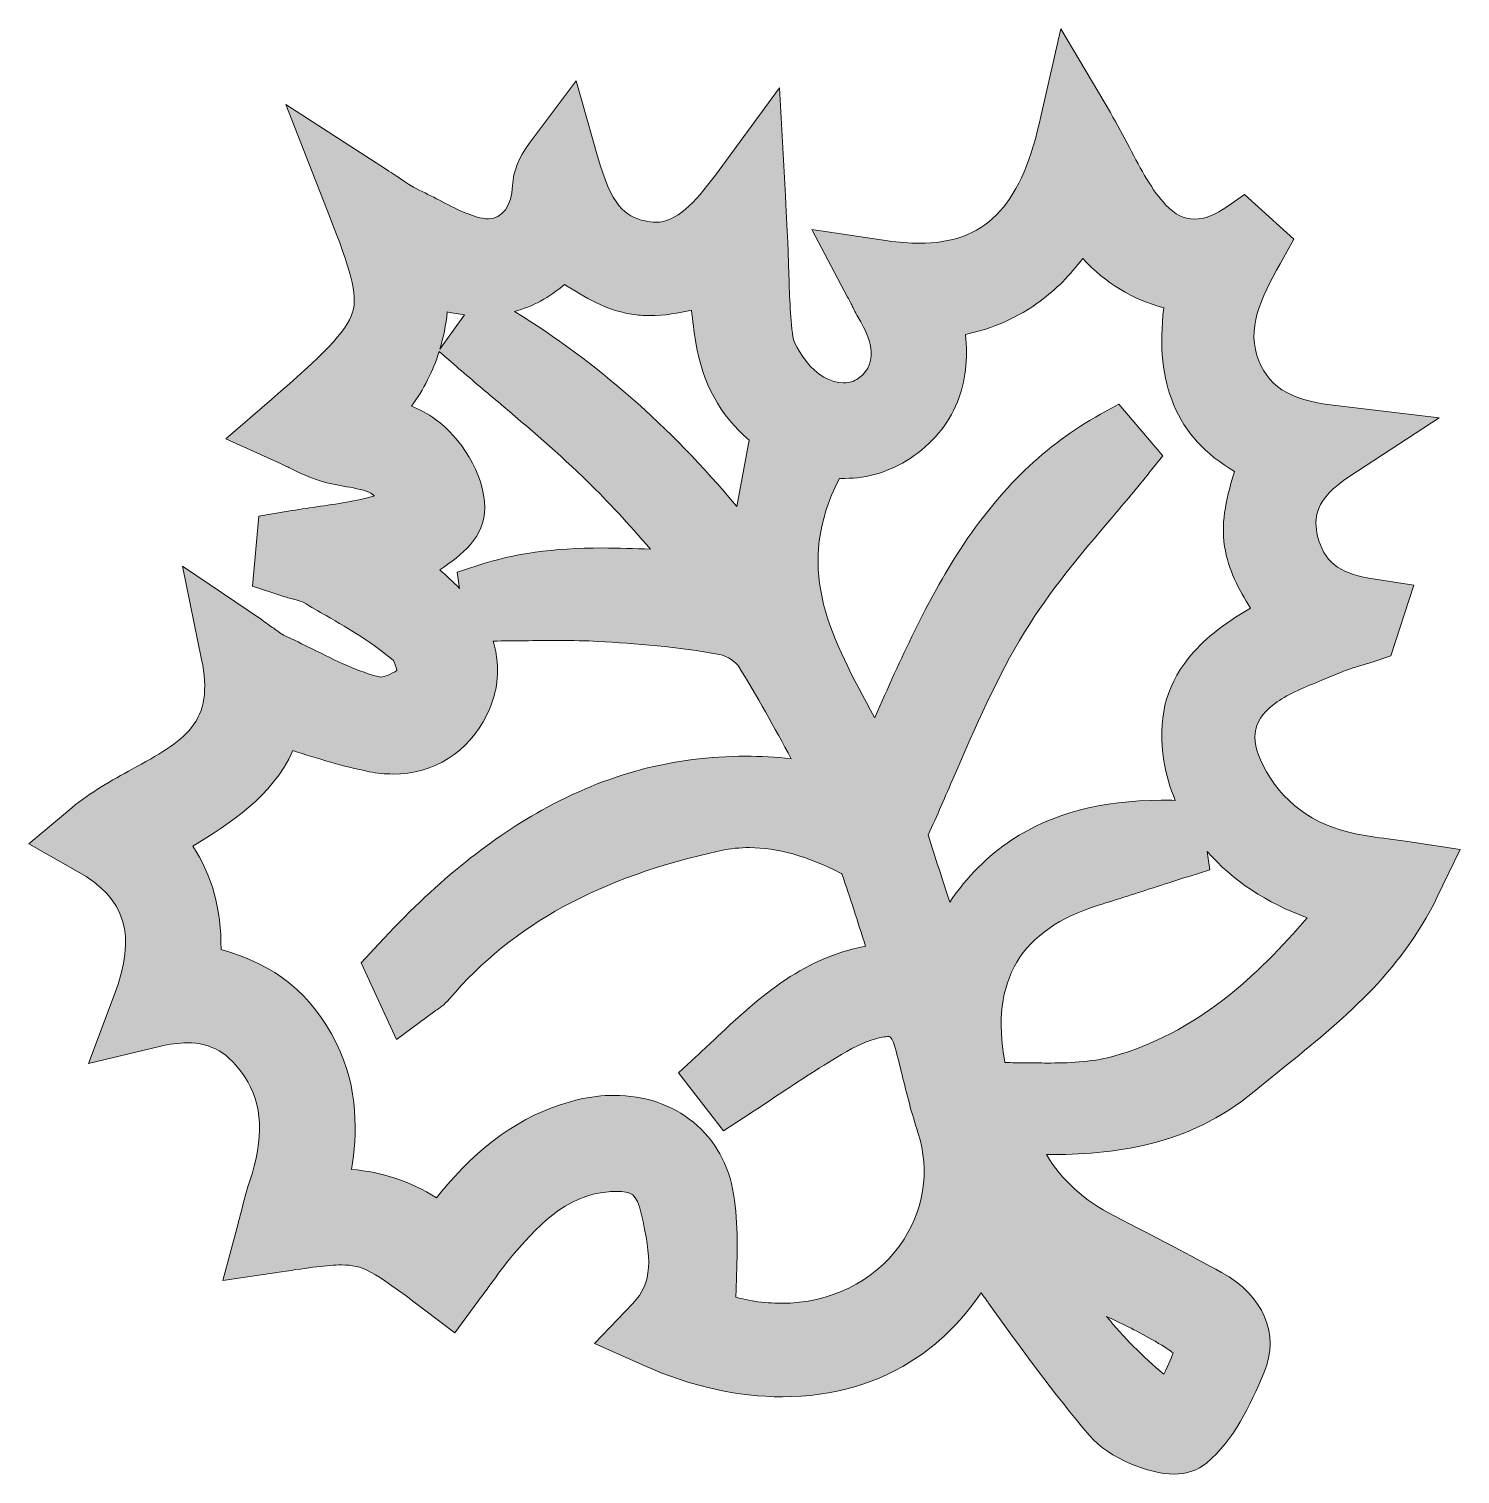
# Model space of a CAD drawing. Header units: inches. Extents: x 792 to 7891, y -1159 to 2748.
# Drawn here: x 4988 to 6095, y -1159 to -41 of the extents above; entities that cross this region are included whole.
import ezdxf

# ---------------------------------------------------------------- set-up
doc = ezdxf.new("R2010")
doc.units = ezdxf.units.IN
doc.header["$MEASUREMENT"] = 0
doc.layers.add('Layer 1', color=7, linetype='Continuous')

# ---------------------------------------------------------------- blocks, each defined once
blk = doc.blocks.new('block 6')
at = {"layer": 'Layer 1', "lineweight": 0}
for points, knots in [([(6054.3, -669.7), (6048.9, -668.9), (6043.9, -668.2), (6039, -667.6), (6029.7, -666.3), (6021.5, -665.1), (6013.8, -663.6), (5980.6, -656.8), (5956.5, -638.9), (5942.1, -610.4), (5931.4, -589), (5934.7, -574.5), (5953.1, -561.7), (5962.6, -555.1), (5974.8, -550.2), (5987.8, -544.9), (5992.7, -542.9), (5997.8, -540.9), (6002.8, -538.7), (6007.1, -536.8), (6012.2, -535.3), (6017.7, -533.6), (6020.6, -532.8), (6023.5, -531.9), (6026.6, -530.9), (6026.6, -530.9), (6041, -526.1), (6041, -526.1), (6041, -526.1), (6058.9, -471.4), (6058.9, -471.4), (6058.9, -471.4), (6024.1, -465.9), (6024.1, -465.9), (6000.9, -462.3), (5989.1, -452.6), (5984.5, -433.6), (5981.2, -420.1), (5982, -405.2), (6009.3, -387.3), (6009.3, -387.3), (6078.3, -342.1), (6078.3, -342.1), (6078.3, -342.1), (5996.4, -332.4), (5996.4, -332.4), (5962.1, -328.3), (5945, -317.2), (5937.6, -293.9), (5929.7, -269), (5943, -245.3), (5958.4, -217.9), (5958.4, -217.9), (5966.2, -204), (5966.2, -204), (5966.2, -204), (5928, -169.5), (5928, -169.5), (5928, -169.5), (5915, -178.6), (5915, -178.6), (5905.7, -185.2), (5897, -188.5), (5889.3, -188.5), (5881.3, -188.5), (5874.3, -185), (5867.2, -177.6), (5856.5, -166.4), (5848, -150.2), (5839, -133.1), (5834.4, -124.4), (5829.7, -115.3), (5824.3, -106.2), (5824.3, -106.2), (5786, -41.5), (5786, -41.5), (5786, -41.5), (5769.2, -114.8), (5769.2, -114.8), (5754.5, -179.5), (5726.7, -207.2), (5676.6, -207.2), (5669, -207.2), (5660.8, -206.5), (5652.2, -205.2), (5652.2, -205.2), (5593.5, -196.4), (5593.5, -196.4), (5593.5, -196.4), (5621.2, -248.9), (5621.2, -248.9), (5622.8, -251.8), (5624.1, -254.3), (5625.2, -256.6), (5627.5, -261.1), (5629.2, -264.4), (5631.4, -268), (5636.7, -276.9), (5647.2, -298.9), (5629.7, -311.5), (5626.4, -313.9), (5622.4, -315.1), (5618.1, -315.1), (5608, -315.1), (5597.2, -308.8), (5589.1, -298.3), (5580.5, -287), (5579.1, -281.1), (5578.9, -279.6), (5576.8, -263.3), (5576.2, -245.7), (5575.7, -228.6), (5575.7, -228.6), (5575.7, -228.5), (5575.7, -228.5), (5575.5, -221), (5575.3, -213.2), (5574.9, -205.4), (5574.6, -199.6), (5574.3, -193.6), (5573.9, -186.1), (5573.9, -186.1), (5573.9, -185.8), (5573.9, -185.8), (5573.7, -181.5), (5573.4, -176.6), (5573.1, -170.6), (5573.1, -170.6), (5568.6, -87.1), (5568.6, -87.1), (5568.6, -87.1), (5519, -154.4), (5519, -154.4), (5502.8, -176.3), (5488.8, -190.9), (5472.9, -190.9), (5470.4, -190.9), (5467.6, -190.5), (5464.6, -189.9), (5448.8, -186.6), (5438.7, -177.9), (5427.9, -139.9), (5427.9, -139.9), (5411.4, -81.7), (5411.4, -81.7), (5411.4, -81.7), (5375.1, -130.1), (5375.1, -130.1), (5366.8, -141.1), (5362.8, -151.4), (5362.3, -162.5), (5361.6, -178.1), (5354.3, -188.3), (5343.6, -188.3), (5342.7, -188.3), (5341.8, -188.2), (5340.9, -188.1), (5330.6, -186.8), (5318.5, -180.5), (5305.7, -173.9), (5299.9, -170.9), (5293.9, -167.8), (5287.7, -164.9), (5285.2, -163.8), (5281.6, -161.4), (5277, -158.2), (5273.6, -155.9), (5269.8, -153.3), (5264.9, -150.2), (5264.9, -150.2), (5186.9, -100), (5186.9, -100), (5186.9, -100), (5220.8, -186.3), (5220.8, -186.3), (5236.5, -226.5), (5242.8, -246.7), (5238.6, -260.5), (5234, -275.6), (5214.8, -294.2), (5176.1, -327.7), (5176.1, -327.7), (5140.7, -358.4), (5140.7, -358.4), (5140.7, -358.4), (5183.4, -377.7), (5183.4, -377.7), (5186.1, -378.9), (5188.8, -380.3), (5191.4, -381.5), (5198.2, -384.9), (5205.2, -388.3), (5213.5, -390.8), (5220.6, -392.9), (5227.3, -394.1), (5233.8, -395.3), (5241.1, -396.6), (5248.8, -398), (5252.7, -400.3), (5253.5, -400.8), (5254.5, -401.5), (5255.5, -402.4), (5241.6, -406.4), (5226.6, -408.6), (5210.7, -410.9), (5203.6, -411.9), (5196.2, -413), (5188.9, -414.3), (5188.9, -414.3), (5166.1, -418.1), (5166.1, -418.1), (5166.1, -418.1), (5161.3, -472.3), (5161.3, -472.3), (5161.3, -472.3), (5183.9, -479.7), (5183.9, -479.7), (5187.1, -480.8), (5190.2, -481.6), (5192.9, -482.3), (5195.4, -483), (5199.4, -484), (5200.5, -484.6), (5206.4, -488.2), (5212.4, -491.7), (5218.2, -495), (5236.5, -505.7), (5255.4, -516.7), (5270.1, -529.7), (5270.9, -531.1), (5272, -534.4), (5272.8, -537.3), (5268.6, -540.1), (5263.1, -542.3), (5260.4, -542.6), (5243.3, -538.6), (5225.8, -529.9), (5207.3, -520.7), (5200.2, -517.2), (5192.8, -513.5), (5185.3, -510), (5183.8, -509.3), (5180.9, -507.3), (5177.6, -504.8), (5174.9, -502.9), (5171.9, -500.7), (5168.2, -498.1), (5168.2, -498.1), (5107.2, -456.8), (5107.2, -456.8), (5107.2, -456.8), (5121.9, -528.9), (5121.9, -528.9), (5126.7, -552.4), (5124.3, -568.6), (5114.2, -581.4), (5104.4, -593.8), (5087.7, -603), (5068.3, -613.7), (5052.4, -622.4), (5036, -631.4), (5021.5, -643.6), (5021.5, -643.6), (4988.4, -671.5), (4988.4, -671.5), (4988.4, -671.5), (5026.1, -692.7), (5026.1, -692.7), (5063.6, -713.8), (5071.8, -741.5), (5054.3, -788.3), (5054.3, -788.3), (5034.6, -841.1), (5034.6, -841.1), (5034.6, -841.1), (5089.4, -828), (5089.4, -828), (5097.1, -826.2), (5104.2, -825.2), (5110.7, -825.2), (5129.6, -825.2), (5143.2, -833.2), (5155, -851.2), (5169.2, -872.8), (5170.5, -898.7), (5158.9, -932.7), (5156.3, -940.2), (5154.6, -947.3), (5152.7, -954.9), (5151.9, -958.1), (5151, -961.4), (5150.1, -964.8), (5150.1, -964.8), (5138.3, -1009), (5138.3, -1009), (5138.3, -1009), (5183.6, -1002.2), (5183.6, -1002.2), (5204.7, -999), (5219.3, -996.9), (5230.1, -996.9), (5246.4, -996.9), (5253.5, -1000.8), (5293.4, -1031), (5293.4, -1031), (5317.5, -1049.3), (5317.5, -1049.3), (5317.5, -1049.3), (5335.5, -1025.1), (5335.5, -1025.1), (5338.2, -1021.4), (5340.9, -1017.8), (5343.5, -1014.3), (5348.7, -1007), (5354.2, -999.5), (5359.7, -992.8), (5380.3, -967.7), (5403.3, -942.9), (5436.4, -940.3), (5438.4, -940.1), (5440.3, -940), (5442.1, -940), (5454.5, -940), (5458, -941.7), (5461.6, -957), (5469.8, -992.1), (5470.8, -1010.5), (5455.1, -1026.7), (5455.1, -1026.7), (5425.5, -1057.5), (5425.5, -1057.5), (5425.5, -1057.5), (5464.5, -1074.9), (5464.5, -1074.9), (5499.6, -1090.6), (5536.3, -1098.8), (5570.8, -1098.8), (5610.1, -1098.8), (5645.3, -1088.5), (5675.3, -1068.2), (5694.2, -1055.3), (5710.7, -1038.6), (5724.4, -1018.4), (5726.3, -1021), (5730.1, -1026.4), (5730.1, -1026.4), (5754.7, -1060.6), (5780.2, -1096), (5808.3, -1128.9), (5823.2, -1146.4), (5854.5, -1158.6), (5873.3, -1158.5), (5883.3, -1158.5), (5891.8, -1155.7), (5898.6, -1150), (5920, -1132), (5931.9, -1106.5), (5943.2, -1079.7), (5955.4, -1050.6), (5942.5, -1020.4), (5910.2, -1002.7), (5886.3, -989.6), (5859.9, -975.7), (5827.2, -959), (5804.1, -947.1), (5786.8, -931.5), (5774.8, -911.6), (5774.8, -911.6), (5775.5, -911.6), (5775.5, -911.6), (5825.6, -911.6), (5883.7, -905.8), (5935.5, -862.8), (5942.7, -856.8), (5950.3, -850.7), (5957.5, -844.9), (5957.5, -844.9), (5957.6, -844.8), (5957.6, -844.8), (6002.2, -808.8), (6048.3, -771.7), (6076.9, -712.4), (6076.9, -712.4), (6094.6, -675.8), (6094.6, -675.8), (6094.6, -675.8), (6054.3, -669.7), (6054.3, -669.7)], [0, 0, 0, 0, 1, 1, 1, 2, 2, 2, 3, 3, 3, 4, 4, 4, 5, 5, 5, 6, 6, 6, 7, 7, 7, 8, 8, 8, 9, 9, 9, 10, 10, 10, 11, 11, 11, 12, 12, 12, 13, 13, 13, 14, 14, 14, 15, 15, 15, 16, 16, 16, 17, 17, 17, 18, 18, 18, 19, 19, 19, 20, 20, 20, 21, 21, 21, 22, 22, 22, 23, 23, 23, 24, 24, 24, 25, 25, 25, 26, 26, 26, 27, 27, 27, 28, 28, 28, 29, 29, 29, 30, 30, 30, 31, 31, 31, 32, 32, 32, 33, 33, 33, 34, 34, 34, 35, 35, 35, 36, 36, 36, 37, 37, 37, 38, 38, 38, 39, 39, 39, 40, 40, 40, 41, 41, 41, 42, 42, 42, 43, 43, 43, 44, 44, 44, 45, 45, 45, 46, 46, 46, 47, 47, 47, 48, 48, 48, 49, 49, 49, 50, 50, 50, 51, 51, 51, 52, 52, 52, 53, 53, 53, 54, 54, 54, 55, 55, 55, 56, 56, 56, 57, 57, 57, 58, 58, 58, 59, 59, 59, 60, 60, 60, 61, 61, 61, 62, 62, 62, 63, 63, 63, 64, 64, 64, 65, 65, 65, 66, 66, 66, 67, 67, 67, 68, 68, 68, 69, 69, 69, 70, 70, 70, 71, 71, 71, 72, 72, 72, 73, 73, 73, 74, 74, 74, 75, 75, 75, 76, 76, 76, 77, 77, 77, 78, 78, 78, 79, 79, 79, 80, 80, 80, 81, 81, 81, 82, 82, 82, 83, 83, 83, 84, 84, 84, 85, 85, 85, 86, 86, 86, 87, 87, 87, 88, 88, 88, 89, 89, 89, 90, 90, 90, 91, 91, 91, 92, 92, 92, 93, 93, 93, 94, 94, 94, 95, 95, 95, 96, 96, 96, 97, 97, 97, 98, 98, 98, 99, 99, 99, 100, 100, 100, 101, 101, 101, 102, 102, 102, 103, 103, 103, 104, 104, 104, 105, 105, 105, 106, 106, 106, 107, 107, 107, 108, 108, 108, 109, 109, 109, 110, 110, 110, 111, 111, 111, 112, 112, 112, 113, 113, 113, 114, 114, 114, 115, 115, 115, 116, 116, 116, 117, 117, 117, 118, 118, 118, 119, 119, 119, 120, 120, 120, 121, 121, 121, 122, 122, 122, 123, 123, 123, 124, 124, 124, 125, 125, 125, 126, 126, 126, 127, 127, 127, 128, 128, 128, 129, 129, 129, 129]), ([(5703.2, -619.7), (5719.7, -581.7), (5736.7, -542.4), (5758, -507.7), (5777.2, -476.2), (5801.6, -447.4), (5825.3, -419.5), (5835.6, -407.3), (5845.3, -395.8), (5854.6, -384.2), (5854.6, -384.2), (5864.8, -371.4), (5864.8, -371.4), (5864.8, -371.4), (5830.9, -331.4), (5830.9, -331.4), (5830.9, -331.4), (5816.6, -339.3), (5816.6, -339.3), (5774.4, -362.6), (5739, -396.7), (5708.4, -443.6), (5682.2, -483.7), (5662, -529.2), (5642.4, -573.2), (5642.3, -573.4), (5642.2, -573.6), (5642.1, -573.8), (5608.1, -511.4), (5581.2, -462.1), (5611.5, -395.8), (5611.5, -395.8), (5614.8, -388.8), (5614.8, -388.8), (5616.2, -388.9), (5617.6, -388.9), (5619, -388.9), (5636.8, -388.9), (5653.7, -383.7), (5669.5, -373.4), (5686.5, -362.2), (5698.8, -347.5), (5706, -329.8), (5712.3, -314.2), (5714.4, -296.6), (5712.3, -277.6), (5733.6, -273.1), (5753, -264.5), (5770, -251.9), (5782.3, -242.8), (5793.2, -231.9), (5802.9, -218.9), (5820.6, -238), (5841.5, -250.7), (5865.5, -257), (5862.1, -287.3), (5864.6, -311.3), (5873.2, -331.9), (5882.2, -353.4), (5897.6, -370.3), (5920.3, -383.5), (5914.7, -401.8), (5909.4, -420.8), (5912.6, -441.5), (5915.4, -459.8), (5923.7, -474.9), (5932.7, -489.2), (5910.8, -501.8), (5895.3, -514.3), (5884.4, -528.2), (5866.6, -550.6), (5860.7, -575.7), (5865.7, -607.3), (5867.4, -617.9), (5870.4, -628.1), (5874.4, -637.8), (5870.8, -637.7), (5867.1, -637.7), (5863.5, -637.7), (5817.7, -637.7), (5778.9, -648), (5748, -668.4), (5729.4, -680.7), (5713.4, -696.8), (5700.1, -716.5), (5694.7, -700), (5689, -682.1), (5683.5, -664.4), (5690.3, -649.6), (5696.9, -634.4), (5703.2, -619.7)], [0, 0, 0, 0, 1, 1, 1, 2, 2, 2, 3, 3, 3, 4, 4, 4, 5, 5, 5, 6, 6, 6, 7, 7, 7, 8, 8, 8, 9, 9, 9, 10, 10, 10, 11, 11, 11, 12, 12, 12, 13, 13, 13, 14, 14, 14, 15, 15, 15, 16, 16, 16, 17, 17, 17, 18, 18, 18, 19, 19, 19, 20, 20, 20, 21, 21, 21, 22, 22, 22, 23, 23, 23, 24, 24, 24, 25, 25, 25, 26, 26, 26, 27, 27, 27, 28, 28, 28, 29, 29, 29, 30, 30, 30, 30]), ([(5535.7, -410.7), (5483.3, -348.2), (5426.8, -298.6), (5363.7, -259.9), (5377.8, -256.1), (5390.7, -249.1), (5402.4, -238.9), (5418, -248.9), (5434.3, -258.9), (5454.4, -262), (5458.8, -262.7), (5463.5, -263.1), (5468.3, -263.1), (5479.7, -263.1), (5490.7, -261.1), (5500.6, -258.8), (5501.4, -266.7), (5502.5, -275.4), (5503.9, -284.1), (5508.9, -315.1), (5522.8, -340.3), (5545.1, -359.3), (5545.1, -359.3), (5535.7, -410.7), (5535.7, -410.7)], [0, 0, 0, 0, 1, 1, 1, 2, 2, 2, 3, 3, 3, 4, 4, 4, 5, 5, 5, 6, 6, 6, 7, 7, 7, 8, 8, 8, 8]), ([(5306, -289.1), (5308.8, -279.9), (5310.7, -270.3), (5311.8, -260.2), (5316.3, -261.2), (5320.8, -262), (5325.2, -262.5), (5325.2, -262.5), (5306, -289.1), (5306, -289.1)], [0, 0, 0, 0, 1, 1, 1, 2, 2, 2, 3, 3, 3, 3]), ([(5318.8, -302.4), (5329.5, -311.6), (5340.4, -320.9), (5351, -329.8), (5374.5, -349.7), (5398.7, -370.2), (5420.6, -391.7), (5436, -406.7), (5451.8, -423.8), (5468.8, -443.6), (5456.5, -443.1), (5444.1, -442.7), (5431.6, -442.7), (5393.2, -442.7), (5363.6, -446.9), (5335.5, -456.2), (5335.5, -456.2), (5319.3, -461.5), (5319.3, -461.5), (5319.3, -461.5), (5321.3, -474), (5321.3, -474), (5316.2, -468.8), (5311, -464), (5306, -459.7), (5322.8, -448.4), (5340.9, -434.2), (5340.8, -411.7), (5340.6, -384.8), (5321.5, -356.9), (5302.8, -343.3), (5296.6, -338.8), (5290.1, -335.5), (5284.1, -333), (5293.6, -320.2), (5300.7, -306.1), (5305.5, -290.8), (5305.5, -290.8), (5318.8, -302.4), (5318.8, -302.4)], [0, 0, 0, 0, 1, 1, 1, 2, 2, 2, 3, 3, 3, 4, 4, 4, 5, 5, 5, 6, 6, 6, 7, 7, 7, 8, 8, 8, 9, 9, 9, 10, 10, 10, 11, 11, 11, 12, 12, 12, 13, 13, 13, 13]), ([(5533.1, -942.3), (5529.5, -919.6), (5518.7, -900.4), (5502, -886.6), (5485.4, -873), (5464.3, -865.8), (5440.8, -865.8), (5431.6, -865.8), (5422.3, -866.9), (5413, -869.1), (5375.3, -878.1), (5342.2, -899.6), (5311.8, -934.9), (5308.9, -938.3), (5306.1, -941.6), (5303.5, -944.9), (5283.2, -932.3), (5261.5, -925.1), (5237.7, -923), (5242.1, -896.4), (5243.6, -860.8), (5225.9, -825.1), (5207.4, -787.8), (5178.3, -764.2), (5136.9, -753.1), (5137.2, -721.7), (5129.9, -695.4), (5115, -673.2), (5115, -673.2), (5115.1, -673.2), (5115.1, -673.2), (5143.9, -655.3), (5176.2, -635.3), (5192.5, -599.3), (5211.4, -605.4), (5231, -611.5), (5251.5, -615.6), (5257.6, -616.8), (5263.7, -617.4), (5269.7, -617.4), (5301.4, -617.4), (5327.9, -600.7), (5342.4, -571.7), (5346.9, -562.7), (5351.9, -548.2), (5350.4, -530.8), (5349.9, -525.3), (5348.9, -520), (5347.2, -514.6), (5355.4, -514.6), (5363.5, -514.5), (5371.4, -514.4), (5379.9, -514.3), (5388.6, -514.2), (5397.1, -514.2), (5409.2, -514.2), (5419.1, -514.4), (5428.2, -514.9), (5456.8, -516.6), (5490.3, -519), (5522.1, -525), (5528.2, -526.1), (5535.4, -531.6), (5536.9, -534), (5551.1, -557.1), (5564.6, -581.5), (5577.6, -605.6), (5565.7, -604.3), (5553.9, -603.7), (5542.4, -603.7), (5486.8, -603.7), (5435.3, -617.3), (5384.9, -645.4), (5342.6, -668.9), (5301.4, -702.7), (5258.9, -748.6), (5258.9, -748.6), (5245.3, -763.3), (5245.3, -763.3), (5245.3, -763.3), (5272.6, -822.6), (5272.6, -822.6), (5272.6, -822.6), (5302.1, -800.7), (5302.1, -800.7), (5302.3, -800.6), (5302.8, -800.3), (5302.8, -800.3), (5305.3, -798.6), (5309.5, -795.9), (5313.4, -791.3), (5362.7, -733.4), (5429.5, -697), (5523.4, -676.6), (5530.6, -675), (5538, -674.3), (5545.4, -674.3), (5566.7, -674.3), (5589.9, -680.8), (5616.3, -694.2), (5616.4, -694.3), (5616.6, -694.4), (5616.8, -694.6), (5623.1, -712.8), (5629, -731.3), (5635, -750.5), (5584.5, -760.1), (5550.5, -792.2), (5517.5, -823.3), (5513.1, -827.5), (5508.5, -831.8), (5504, -835.9), (5504, -835.9), (5490.5, -848.3), (5490.5, -848.3), (5490.5, -848.3), (5525.3, -893.2), (5525.3, -893.2), (5525.3, -893.2), (5540.7, -883.1), (5540.7, -883.1), (5548.1, -878.3), (5555.5, -873.4), (5562.7, -868.7), (5562.7, -868.7), (5563, -868.4), (5563, -868.4), (5580.4, -856.9), (5598.5, -845), (5616.4, -834.2), (5627.4, -827.6), (5637.5, -823.2), (5646.4, -821.1), (5648.5, -820.7), (5650.4, -820.4), (5651.9, -820.4), (5653.2, -820.4), (5653.8, -820.4), (5654, -820.6), (5654.2, -820.7), (5656.2, -822.2), (5657.9, -829), (5659.8, -835.9), (5661.6, -843), (5663.3, -849.9), (5666.9, -864.5), (5670.6, -879.5), (5675.5, -894.6), (5685.2, -924.2), (5680.1, -956), (5661.5, -981.8), (5640.9, -1010.2), (5607.6, -1026.5), (5570, -1026.5), (5563.2, -1026.5), (5556.3, -1026), (5549.3, -1024.9), (5544.6, -1024.2), (5539.7, -1023.1), (5534.8, -1021.9), (5534.9, -1019), (5535, -1016.1), (5535.1, -1013.3), (5536, -989), (5536.8, -966), (5533.1, -942.3)], [0, 0, 0, 0, 1, 1, 1, 2, 2, 2, 3, 3, 3, 4, 4, 4, 5, 5, 5, 6, 6, 6, 7, 7, 7, 8, 8, 8, 9, 9, 9, 10, 10, 10, 11, 11, 11, 12, 12, 12, 13, 13, 13, 14, 14, 14, 15, 15, 15, 16, 16, 16, 17, 17, 17, 18, 18, 18, 19, 19, 19, 20, 20, 20, 21, 21, 21, 22, 22, 22, 23, 23, 23, 24, 24, 24, 25, 25, 25, 26, 26, 26, 27, 27, 27, 28, 28, 28, 29, 29, 29, 30, 30, 30, 31, 31, 31, 32, 32, 32, 33, 33, 33, 34, 34, 34, 35, 35, 35, 36, 36, 36, 37, 37, 37, 38, 38, 38, 39, 39, 39, 40, 40, 40, 41, 41, 41, 42, 42, 42, 43, 43, 43, 44, 44, 44, 45, 45, 45, 46, 46, 46, 47, 47, 47, 48, 48, 48, 49, 49, 49, 50, 50, 50, 51, 51, 51, 52, 52, 52, 53, 53, 53, 54, 54, 54, 55, 55, 55, 55]), ([(5815.2, -718.8), (5830, -714.2), (5844.8, -709.4), (5860.5, -704.4), (5860.5, -704.4), (5860.8, -704.3), (5860.8, -704.3), (5868.6, -701.8), (5876.6, -699.2), (5885.1, -696.5), (5885.1, -696.5), (5901.1, -691.4), (5901.1, -691.4), (5901.1, -691.4), (5899.2, -677.3), (5899.2, -677.3), (5918.5, -699.5), (5945, -717.3), (5976.5, -728.5), (5938.4, -772.9), (5890.7, -818.1), (5825.1, -836), (5809.4, -840.2), (5791.2, -840.8), (5775.4, -840.8), (5770, -840.8), (5764.4, -840.7), (5759, -840.7), (5759, -840.7), (5758.9, -840.7), (5758.9, -840.7), (5753.7, -840.6), (5748.2, -840.5), (5742.9, -840.5), (5742.8, -840.3), (5742.8, -840.1), (5742.7, -839.9), (5731.2, -777), (5755, -737.4), (5815.2, -718.8)], [0, 0, 0, 0, 1, 1, 1, 2, 2, 2, 3, 3, 3, 4, 4, 4, 5, 5, 5, 6, 6, 6, 7, 7, 7, 8, 8, 8, 9, 9, 9, 10, 10, 10, 11, 11, 11, 12, 12, 12, 13, 13, 13, 13]), ([(5821.3, -1036.7), (5822, -1037), (5822.8, -1037.3), (5823.5, -1037.7), (5834.2, -1042.5), (5845.7, -1048.5), (5858.8, -1055.9), (5866.7, -1060.3), (5870.7, -1063.2), (5872.7, -1064.9), (5871.9, -1067.5), (5870, -1072.5), (5865.5, -1081.4), (5849.2, -1067.6), (5834.4, -1052.6), (5821.3, -1036.7)], [0, 0, 0, 0, 1, 1, 1, 2, 2, 2, 3, 3, 3, 4, 4, 4, 5, 5, 5, 5])]:
    blk.add_open_spline(points, degree=3, knots=knots, dxfattribs=at)

msp = doc.modelspace()

# ---------------------------------------------------------------- hatches: boundary and pattern name
at = {"layer": 'Layer 1', "true_color": 0xcd7e2e}
h = msp.add_hatch(color=32, dxfattribs=at)
h.dxf.hatch_style = 2
edge = h.paths.add_edge_path()
edge.add_spline(control_points=[(6054.3, -669.7), (6048.9, -668.9), (6043.9, -668.2), (6039, -667.6), (6029.7, -666.3), (6021.5, -665.1), (6013.8, -663.6), (5980.6, -656.8), (5956.5, -638.9), (5942.1, -610.4), (5931.4, -589), (5934.7, -574.5), (5953.1, -561.7), (5962.6, -555.1), (5974.8, -550.2), (5987.8, -544.9), (5992.7, -542.9), (5997.8, -540.9), (6002.8, -538.7), (6007.1, -536.8), (6012.2, -535.3), (6017.7, -533.6), (6020.6, -532.8), (6023.5, -531.9), (6026.6, -530.9), (6026.6, -530.9), (6041, -526.1), (6041, -526.1), (6041, -526.1), (6058.9, -471.4), (6058.9, -471.4), (6058.9, -471.4), (6024.1, -465.9), (6024.1, -465.9), (6000.9, -462.3), (5989.1, -452.6), (5984.5, -433.6), (5981.2, -420.1), (5982, -405.2), (6009.3, -387.3), (6009.3, -387.3), (6078.3, -342.1), (6078.3, -342.1), (6078.3, -342.1), (5996.4, -332.4), (5996.4, -332.4), (5962.1, -328.3), (5945, -317.2), (5937.6, -293.9), (5929.7, -269), (5943, -245.3), (5958.4, -217.9), (5958.4, -217.9), (5966.2, -204), (5966.2, -204), (5966.2, -204), (5928, -169.5), (5928, -169.5), (5928, -169.5), (5915, -178.6), (5915, -178.6), (5905.7, -185.2), (5897, -188.5), (5889.3, -188.5), (5881.3, -188.5), (5874.3, -185), (5867.2, -177.6), (5856.5, -166.4), (5848, -150.2), (5839, -133.1), (5834.4, -124.4), (5829.7, -115.3), (5824.3, -106.2), (5824.3, -106.2), (5786, -41.5), (5786, -41.5), (5786, -41.5), (5769.2, -114.8), (5769.2, -114.8), (5754.5, -179.5), (5726.7, -207.2), (5676.6, -207.2), (5669, -207.2), (5660.8, -206.5), (5652.2, -205.2), (5652.2, -205.2), (5593.5, -196.4), (5593.5, -196.4), (5593.5, -196.4), (5621.2, -248.9), (5621.2, -248.9), (5622.8, -251.8), (5624.1, -254.3), (5625.2, -256.6), (5627.5, -261.1), (5629.2, -264.4), (5631.4, -268), (5636.7, -276.9), (5647.2, -298.9), (5629.7, -311.5), (5626.4, -313.9), (5622.4, -315.1), (5618.1, -315.1), (5608, -315.1), (5597.2, -308.8), (5589.1, -298.3), (5580.5, -287), (5579.1, -281.1), (5578.9, -279.6), (5576.8, -263.3), (5576.2, -245.7), (5575.7, -228.6), (5575.7, -228.6), (5575.7, -228.5), (5575.7, -228.5), (5575.5, -221), (5575.3, -213.2), (5574.9, -205.4), (5574.6, -199.6), (5574.3, -193.6), (5573.9, -186.1), (5573.9, -186.1), (5573.9, -185.8), (5573.9, -185.8), (5573.7, -181.5), (5573.4, -176.6), (5573.1, -170.6), (5573.1, -170.6), (5568.6, -87.1), (5568.6, -87.1), (5568.6, -87.1), (5519, -154.4), (5519, -154.4), (5502.8, -176.3), (5488.8, -190.9), (5472.9, -190.9), (5470.4, -190.9), (5467.6, -190.5), (5464.6, -189.9), (5448.8, -186.6), (5438.7, -177.9), (5427.9, -139.9), (5427.9, -139.9), (5411.4, -81.7), (5411.4, -81.7), (5411.4, -81.7), (5375.1, -130.1), (5375.1, -130.1), (5366.8, -141.1), (5362.8, -151.4), (5362.3, -162.5), (5361.6, -178.1), (5354.3, -188.3), (5343.6, -188.3), (5342.7, -188.3), (5341.8, -188.2), (5340.9, -188.1), (5330.6, -186.8), (5318.5, -180.5), (5305.7, -173.9), (5299.9, -170.9), (5293.9, -167.8), (5287.7, -164.9), (5285.2, -163.8), (5281.6, -161.4), (5277, -158.2), (5273.6, -155.9), (5269.8, -153.3), (5264.9, -150.2), (5264.9, -150.2), (5186.9, -100), (5186.9, -100), (5186.9, -100), (5220.8, -186.3), (5220.8, -186.3), (5236.5, -226.5), (5242.8, -246.7), (5238.6, -260.5), (5234, -275.6), (5214.8, -294.2), (5176.1, -327.7), (5176.1, -327.7), (5140.7, -358.4), (5140.7, -358.4), (5140.7, -358.4), (5183.4, -377.7), (5183.4, -377.7), (5186.1, -378.9), (5188.8, -380.3), (5191.4, -381.5), (5198.2, -384.9), (5205.2, -388.3), (5213.5, -390.8), (5220.6, -392.9), (5227.3, -394.1), (5233.8, -395.3), (5241.1, -396.6), (5248.8, -398), (5252.7, -400.3), (5253.5, -400.8), (5254.5, -401.5), (5255.5, -402.4), (5241.6, -406.4), (5226.6, -408.6), (5210.7, -410.9), (5203.6, -411.9), (5196.2, -413), (5188.9, -414.3), (5188.9, -414.3), (5166.1, -418.1), (5166.1, -418.1), (5166.1, -418.1), (5161.3, -472.3), (5161.3, -472.3), (5161.3, -472.3), (5183.9, -479.7), (5183.9, -479.7), (5187.1, -480.8), (5190.2, -481.6), (5192.9, -482.3), (5195.4, -483), (5199.4, -484), (5200.5, -484.6), (5206.4, -488.2), (5212.4, -491.7), (5218.2, -495), (5236.5, -505.7), (5255.4, -516.7), (5270.1, -529.7), (5270.9, -531.1), (5272, -534.4), (5272.8, -537.3), (5268.6, -540.1), (5263.1, -542.3), (5260.4, -542.6), (5243.3, -538.6), (5225.8, -529.9), (5207.3, -520.7), (5200.2, -517.2), (5192.8, -513.5), (5185.3, -510), (5183.8, -509.3), (5180.9, -507.3), (5177.6, -504.8), (5174.9, -502.9), (5171.9, -500.7), (5168.2, -498.1), (5168.2, -498.1), (5107.2, -456.8), (5107.2, -456.8), (5107.2, -456.8), (5121.9, -528.9), (5121.9, -528.9), (5126.7, -552.4), (5124.3, -568.6), (5114.2, -581.4), (5104.4, -593.8), (5087.7, -603), (5068.3, -613.7), (5052.4, -622.4), (5036, -631.4), (5021.5, -643.6), (5021.5, -643.6), (4988.4, -671.5), (4988.4, -671.5), (4988.4, -671.5), (5026.1, -692.7), (5026.1, -692.7), (5063.6, -713.8), (5071.8, -741.5), (5054.3, -788.3), (5054.3, -788.3), (5034.6, -841.1), (5034.6, -841.1), (5034.6, -841.1), (5089.4, -828), (5089.4, -828), (5097.1, -826.2), (5104.2, -825.2), (5110.7, -825.2), (5129.6, -825.2), (5143.2, -833.2), (5155, -851.2), (5169.2, -872.8), (5170.5, -898.7), (5158.9, -932.7), (5156.3, -940.2), (5154.6, -947.3), (5152.7, -954.9), (5151.9, -958.1), (5151, -961.4), (5150.1, -964.8), (5150.1, -964.8), (5138.3, -1009), (5138.3, -1009), (5138.3, -1009), (5183.6, -1002.2), (5183.6, -1002.2), (5204.7, -999), (5219.3, -996.9), (5230.1, -996.9), (5246.4, -996.9), (5253.5, -1000.8), (5293.4, -1031), (5293.4, -1031), (5317.5, -1049.3), (5317.5, -1049.3), (5317.5, -1049.3), (5335.5, -1025.1), (5335.5, -1025.1), (5338.2, -1021.4), (5340.9, -1017.8), (5343.5, -1014.3), (5348.7, -1007), (5354.2, -999.5), (5359.7, -992.8), (5380.3, -967.7), (5403.3, -942.9), (5436.4, -940.3), (5438.4, -940.1), (5440.3, -940), (5442.1, -940), (5454.5, -940), (5458, -941.7), (5461.6, -957), (5469.8, -992.1), (5470.8, -1010.5), (5455.1, -1026.7), (5455.1, -1026.7), (5425.5, -1057.5), (5425.5, -1057.5), (5425.5, -1057.5), (5464.5, -1074.9), (5464.5, -1074.9), (5499.6, -1090.6), (5536.3, -1098.8), (5570.8, -1098.8), (5610.1, -1098.8), (5645.3, -1088.5), (5675.3, -1068.2), (5694.2, -1055.3), (5710.7, -1038.6), (5724.4, -1018.4), (5726.3, -1021), (5730.1, -1026.4), (5730.1, -1026.4), (5754.7, -1060.6), (5780.2, -1096), (5808.3, -1128.9), (5823.2, -1146.4), (5854.5, -1158.6), (5873.3, -1158.5), (5883.3, -1158.5), (5891.8, -1155.7), (5898.6, -1150), (5920, -1132), (5931.9, -1106.5), (5943.2, -1079.7), (5955.4, -1050.6), (5942.5, -1020.4), (5910.2, -1002.7), (5886.3, -989.6), (5859.9, -975.7), (5827.2, -959), (5804.1, -947.1), (5786.8, -931.5), (5774.8, -911.6), (5774.8, -911.6), (5775.5, -911.6), (5775.5, -911.6), (5825.6, -911.6), (5883.7, -905.8), (5935.5, -862.8), (5942.7, -856.8), (5950.3, -850.7), (5957.5, -844.9), (5957.5, -844.9), (5957.6, -844.8), (5957.6, -844.8), (6002.2, -808.8), (6048.3, -771.7), (6076.9, -712.4), (6076.9, -712.4), (6094.6, -675.8), (6094.6, -675.8), (6094.6, -675.8), (6054.3, -669.7), (6054.3, -669.7)], knot_values=[0, 0, 0, 0, 1, 1, 1, 2, 2, 2, 3, 3, 3, 4, 4, 4, 5, 5, 5, 6, 6, 6, 7, 7, 7, 8, 8, 8, 9, 9, 9, 10, 10, 10, 11, 11, 11, 12, 12, 12, 13, 13, 13, 14, 14, 14, 15, 15, 15, 16, 16, 16, 17, 17, 17, 18, 18, 18, 19, 19, 19, 20, 20, 20, 21, 21, 21, 22, 22, 22, 23, 23, 23, 24, 24, 24, 25, 25, 25, 26, 26, 26, 27, 27, 27, 28, 28, 28, 29, 29, 29, 30, 30, 30, 31, 31, 31, 32, 32, 32, 33, 33, 33, 34, 34, 34, 35, 35, 35, 36, 36, 36, 37, 37, 37, 38, 38, 38, 39, 39, 39, 40, 40, 40, 41, 41, 41, 42, 42, 42, 43, 43, 43, 44, 44, 44, 45, 45, 45, 46, 46, 46, 47, 47, 47, 48, 48, 48, 49, 49, 49, 50, 50, 50, 51, 51, 51, 52, 52, 52, 53, 53, 53, 54, 54, 54, 55, 55, 55, 56, 56, 56, 57, 57, 57, 58, 58, 58, 59, 59, 59, 60, 60, 60, 61, 61, 61, 62, 62, 62, 63, 63, 63, 64, 64, 64, 65, 65, 65, 66, 66, 66, 67, 67, 67, 68, 68, 68, 69, 69, 69, 70, 70, 70, 71, 71, 71, 72, 72, 72, 73, 73, 73, 74, 74, 74, 75, 75, 75, 76, 76, 76, 77, 77, 77, 78, 78, 78, 79, 79, 79, 80, 80, 80, 81, 81, 81, 82, 82, 82, 83, 83, 83, 84, 84, 84, 85, 85, 85, 86, 86, 86, 87, 87, 87, 88, 88, 88, 89, 89, 89, 90, 90, 90, 91, 91, 91, 92, 92, 92, 93, 93, 93, 94, 94, 94, 95, 95, 95, 96, 96, 96, 97, 97, 97, 98, 98, 98, 99, 99, 99, 100, 100, 100, 101, 101, 101, 102, 102, 102, 103, 103, 103, 104, 104, 104, 105, 105, 105, 106, 106, 106, 107, 107, 107, 108, 108, 108, 109, 109, 109, 110, 110, 110, 111, 111, 111, 112, 112, 112, 113, 113, 113, 114, 114, 114, 115, 115, 115, 116, 116, 116, 117, 117, 117, 118, 118, 118, 119, 119, 119, 120, 120, 120, 121, 121, 121, 122, 122, 122, 123, 123, 123, 124, 124, 124, 125, 125, 125, 126, 126, 126, 127, 127, 127, 128, 128, 128, 129, 129, 129, 129], degree=3, periodic=1)
edge = h.paths.add_edge_path()
edge.add_spline(control_points=[(5533.1, -942.3), (5529.5, -919.6), (5518.7, -900.4), (5502, -886.6), (5485.4, -873), (5464.3, -865.8), (5440.8, -865.8), (5431.6, -865.8), (5422.3, -866.9), (5413, -869.1), (5375.3, -878.1), (5342.2, -899.6), (5311.8, -934.9), (5308.9, -938.3), (5306.1, -941.6), (5303.5, -944.9), (5283.2, -932.3), (5261.5, -925.1), (5237.7, -923), (5242.1, -896.4), (5243.6, -860.8), (5225.9, -825.1), (5207.4, -787.8), (5178.3, -764.2), (5136.9, -753.1), (5137.2, -721.7), (5129.9, -695.4), (5115, -673.2), (5115, -673.2), (5115.1, -673.2), (5115.1, -673.2), (5143.9, -655.3), (5176.2, -635.3), (5192.5, -599.3), (5211.4, -605.4), (5231, -611.5), (5251.5, -615.6), (5257.6, -616.8), (5263.7, -617.4), (5269.7, -617.4), (5301.4, -617.4), (5327.9, -600.7), (5342.4, -571.7), (5346.9, -562.7), (5351.9, -548.2), (5350.4, -530.8), (5349.9, -525.3), (5348.9, -520), (5347.2, -514.6), (5355.4, -514.6), (5363.5, -514.5), (5371.4, -514.4), (5379.9, -514.3), (5388.6, -514.2), (5397.1, -514.2), (5409.2, -514.2), (5419.1, -514.4), (5428.2, -514.9), (5456.8, -516.6), (5490.3, -519), (5522.1, -525), (5528.2, -526.1), (5535.4, -531.6), (5536.9, -534), (5551.1, -557.1), (5564.6, -581.5), (5577.6, -605.6), (5565.7, -604.3), (5553.9, -603.7), (5542.4, -603.7), (5486.8, -603.7), (5435.3, -617.3), (5384.9, -645.4), (5342.6, -668.9), (5301.4, -702.7), (5258.9, -748.6), (5258.9, -748.6), (5245.3, -763.3), (5245.3, -763.3), (5245.3, -763.3), (5272.6, -822.6), (5272.6, -822.6), (5272.6, -822.6), (5302.1, -800.7), (5302.1, -800.7), (5302.3, -800.6), (5302.8, -800.3), (5302.8, -800.3), (5305.3, -798.6), (5309.5, -795.9), (5313.4, -791.3), (5362.7, -733.4), (5429.5, -697), (5523.4, -676.6), (5530.6, -675), (5538, -674.3), (5545.4, -674.3), (5566.7, -674.3), (5589.9, -680.8), (5616.3, -694.2), (5616.4, -694.3), (5616.6, -694.4), (5616.8, -694.6), (5623.1, -712.8), (5629, -731.3), (5635, -750.5), (5584.5, -760.1), (5550.5, -792.2), (5517.5, -823.3), (5513.1, -827.5), (5508.5, -831.8), (5504, -835.9), (5504, -835.9), (5490.5, -848.3), (5490.5, -848.3), (5490.5, -848.3), (5525.3, -893.2), (5525.3, -893.2), (5525.3, -893.2), (5540.7, -883.1), (5540.7, -883.1), (5548.1, -878.3), (5555.5, -873.4), (5562.7, -868.7), (5562.7, -868.7), (5563, -868.4), (5563, -868.4), (5580.4, -856.9), (5598.5, -845), (5616.4, -834.2), (5627.4, -827.6), (5637.5, -823.2), (5646.4, -821.1), (5648.5, -820.7), (5650.4, -820.4), (5651.9, -820.4), (5653.2, -820.4), (5653.8, -820.4), (5654, -820.6), (5654.2, -820.7), (5656.2, -822.2), (5657.9, -829), (5659.8, -835.9), (5661.6, -843), (5663.3, -849.9), (5666.9, -864.5), (5670.6, -879.5), (5675.5, -894.6), (5685.2, -924.2), (5680.1, -956), (5661.5, -981.8), (5640.9, -1010.2), (5607.6, -1026.5), (5570, -1026.5), (5563.2, -1026.5), (5556.3, -1026), (5549.3, -1024.9), (5544.6, -1024.2), (5539.7, -1023.1), (5534.8, -1021.9), (5534.9, -1019), (5535, -1016.1), (5535.1, -1013.3), (5536, -989), (5536.8, -966), (5533.1, -942.3)], knot_values=[0, 0, 0, 0, 1, 1, 1, 2, 2, 2, 3, 3, 3, 4, 4, 4, 5, 5, 5, 6, 6, 6, 7, 7, 7, 8, 8, 8, 9, 9, 9, 10, 10, 10, 11, 11, 11, 12, 12, 12, 13, 13, 13, 14, 14, 14, 15, 15, 15, 16, 16, 16, 17, 17, 17, 18, 18, 18, 19, 19, 19, 20, 20, 20, 21, 21, 21, 22, 22, 22, 23, 23, 23, 24, 24, 24, 25, 25, 25, 26, 26, 26, 27, 27, 27, 28, 28, 28, 29, 29, 29, 30, 30, 30, 31, 31, 31, 32, 32, 32, 33, 33, 33, 34, 34, 34, 35, 35, 35, 36, 36, 36, 37, 37, 37, 38, 38, 38, 39, 39, 39, 40, 40, 40, 41, 41, 41, 42, 42, 42, 43, 43, 43, 44, 44, 44, 45, 45, 45, 46, 46, 46, 47, 47, 47, 48, 48, 48, 49, 49, 49, 50, 50, 50, 51, 51, 51, 52, 52, 52, 53, 53, 53, 54, 54, 54, 55, 55, 55, 55], degree=3, periodic=1)
edge = h.paths.add_edge_path()
edge.add_spline(control_points=[(5535.7, -410.7), (5483.3, -348.2), (5426.8, -298.6), (5363.7, -259.9), (5377.8, -256.1), (5390.7, -249.1), (5402.4, -238.9), (5418, -248.9), (5434.3, -258.9), (5454.4, -262), (5458.8, -262.7), (5463.5, -263.1), (5468.3, -263.1), (5479.7, -263.1), (5490.7, -261.1), (5500.6, -258.8), (5501.4, -266.7), (5502.5, -275.4), (5503.9, -284.1), (5508.9, -315.1), (5522.8, -340.3), (5545.1, -359.3), (5545.1, -359.3), (5535.7, -410.7), (5535.7, -410.7)], knot_values=[0, 0, 0, 0, 1, 1, 1, 2, 2, 2, 3, 3, 3, 4, 4, 4, 5, 5, 5, 6, 6, 6, 7, 7, 7, 8, 8, 8, 8], degree=3, periodic=1)
edge = h.paths.add_edge_path()
edge.add_spline(control_points=[(5306, -289.1), (5308.8, -279.9), (5310.7, -270.3), (5311.8, -260.2), (5316.3, -261.2), (5320.8, -262), (5325.2, -262.5), (5325.2, -262.5), (5306, -289.1), (5306, -289.1)], knot_values=[0, 0, 0, 0, 1, 1, 1, 2, 2, 2, 3, 3, 3, 3], degree=3, periodic=1)
edge = h.paths.add_edge_path()
edge.add_spline(control_points=[(5318.8, -302.4), (5329.5, -311.6), (5340.4, -320.9), (5351, -329.8), (5374.5, -349.7), (5398.7, -370.2), (5420.6, -391.7), (5436, -406.7), (5451.8, -423.8), (5468.8, -443.6), (5456.5, -443.1), (5444.1, -442.7), (5431.6, -442.7), (5393.2, -442.7), (5363.6, -446.9), (5335.5, -456.2), (5335.5, -456.2), (5319.3, -461.5), (5319.3, -461.5), (5319.3, -461.5), (5321.3, -474), (5321.3, -474), (5316.2, -468.8), (5311, -464), (5306, -459.7), (5322.8, -448.4), (5340.9, -434.2), (5340.8, -411.7), (5340.6, -384.8), (5321.5, -356.9), (5302.8, -343.3), (5296.6, -338.8), (5290.1, -335.5), (5284.1, -333), (5293.6, -320.2), (5300.7, -306.1), (5305.5, -290.8), (5305.5, -290.8), (5318.8, -302.4), (5318.8, -302.4)], knot_values=[0, 0, 0, 0, 1, 1, 1, 2, 2, 2, 3, 3, 3, 4, 4, 4, 5, 5, 5, 6, 6, 6, 7, 7, 7, 8, 8, 8, 9, 9, 9, 10, 10, 10, 11, 11, 11, 12, 12, 12, 13, 13, 13, 13], degree=3, periodic=1)
edge = h.paths.add_edge_path()
edge.add_spline(control_points=[(5703.2, -619.7), (5719.7, -581.7), (5736.7, -542.4), (5758, -507.7), (5777.2, -476.2), (5801.6, -447.4), (5825.3, -419.5), (5835.6, -407.3), (5845.3, -395.8), (5854.6, -384.2), (5854.6, -384.2), (5864.8, -371.4), (5864.8, -371.4), (5864.8, -371.4), (5830.9, -331.4), (5830.9, -331.4), (5830.9, -331.4), (5816.6, -339.3), (5816.6, -339.3), (5774.4, -362.6), (5739, -396.7), (5708.4, -443.6), (5682.2, -483.7), (5662, -529.2), (5642.4, -573.2), (5642.3, -573.4), (5642.2, -573.6), (5642.1, -573.8), (5608.1, -511.4), (5581.2, -462.1), (5611.5, -395.8), (5611.5, -395.8), (5614.8, -388.8), (5614.8, -388.8), (5616.2, -388.9), (5617.6, -388.9), (5619, -388.9), (5636.8, -388.9), (5653.7, -383.7), (5669.5, -373.4), (5686.5, -362.2), (5698.8, -347.5), (5706, -329.8), (5712.3, -314.2), (5714.4, -296.6), (5712.3, -277.6), (5733.6, -273.1), (5753, -264.5), (5770, -251.9), (5782.3, -242.8), (5793.2, -231.9), (5802.9, -218.9), (5820.6, -238), (5841.5, -250.7), (5865.5, -257), (5862.1, -287.3), (5864.6, -311.3), (5873.2, -331.9), (5882.2, -353.4), (5897.6, -370.3), (5920.3, -383.5), (5914.7, -401.8), (5909.4, -420.8), (5912.6, -441.5), (5915.4, -459.8), (5923.7, -474.9), (5932.7, -489.2), (5910.8, -501.8), (5895.3, -514.3), (5884.4, -528.2), (5866.6, -550.6), (5860.7, -575.7), (5865.7, -607.3), (5867.4, -617.9), (5870.4, -628.1), (5874.4, -637.8), (5870.8, -637.7), (5867.1, -637.7), (5863.5, -637.7), (5817.7, -637.7), (5778.9, -648), (5748, -668.4), (5729.4, -680.7), (5713.4, -696.8), (5700.1, -716.5), (5694.7, -700), (5689, -682.1), (5683.5, -664.4), (5690.3, -649.6), (5696.9, -634.4), (5703.2, -619.7)], knot_values=[0, 0, 0, 0, 1, 1, 1, 2, 2, 2, 3, 3, 3, 4, 4, 4, 5, 5, 5, 6, 6, 6, 7, 7, 7, 8, 8, 8, 9, 9, 9, 10, 10, 10, 11, 11, 11, 12, 12, 12, 13, 13, 13, 14, 14, 14, 15, 15, 15, 16, 16, 16, 17, 17, 17, 18, 18, 18, 19, 19, 19, 20, 20, 20, 21, 21, 21, 22, 22, 22, 23, 23, 23, 24, 24, 24, 25, 25, 25, 26, 26, 26, 27, 27, 27, 28, 28, 28, 29, 29, 29, 30, 30, 30, 30], degree=3, periodic=1)
edge = h.paths.add_edge_path()
edge.add_spline(control_points=[(5815.2, -718.8), (5830, -714.2), (5844.8, -709.4), (5860.5, -704.4), (5860.5, -704.4), (5860.8, -704.3), (5860.8, -704.3), (5868.6, -701.8), (5876.6, -699.2), (5885.1, -696.5), (5885.1, -696.5), (5901.1, -691.4), (5901.1, -691.4), (5901.1, -691.4), (5899.2, -677.3), (5899.2, -677.3), (5918.5, -699.5), (5945, -717.3), (5976.5, -728.5), (5938.4, -772.9), (5890.7, -818.1), (5825.1, -836), (5809.4, -840.2), (5791.2, -840.8), (5775.4, -840.8), (5770, -840.8), (5764.4, -840.7), (5759, -840.7), (5759, -840.7), (5758.9, -840.7), (5758.9, -840.7), (5753.7, -840.6), (5748.2, -840.5), (5742.9, -840.5), (5742.8, -840.3), (5742.8, -840.1), (5742.7, -839.9), (5731.2, -777), (5755, -737.4), (5815.2, -718.8)], knot_values=[0, 0, 0, 0, 1, 1, 1, 2, 2, 2, 3, 3, 3, 4, 4, 4, 5, 5, 5, 6, 6, 6, 7, 7, 7, 8, 8, 8, 9, 9, 9, 10, 10, 10, 11, 11, 11, 12, 12, 12, 13, 13, 13, 13], degree=3, periodic=1)
edge = h.paths.add_edge_path()
edge.add_spline(control_points=[(5821.3, -1036.7), (5822, -1037), (5822.8, -1037.3), (5823.5, -1037.7), (5834.2, -1042.5), (5845.7, -1048.5), (5858.8, -1055.9), (5866.7, -1060.3), (5870.7, -1063.2), (5872.7, -1064.9), (5871.9, -1067.5), (5870, -1072.5), (5865.5, -1081.4), (5849.2, -1067.6), (5834.4, -1052.6), (5821.3, -1036.7)], knot_values=[0, 0, 0, 0, 1, 1, 1, 2, 2, 2, 3, 3, 3, 4, 4, 4, 5, 5, 5, 5], degree=3, periodic=1)

# ---------------------------------------------------------------- block references
at = {"layer": 'Layer 1'}
msp.add_blockref('block 6', (0, 0), dxfattribs=at)

doc.saveas('drawing.dxf')
